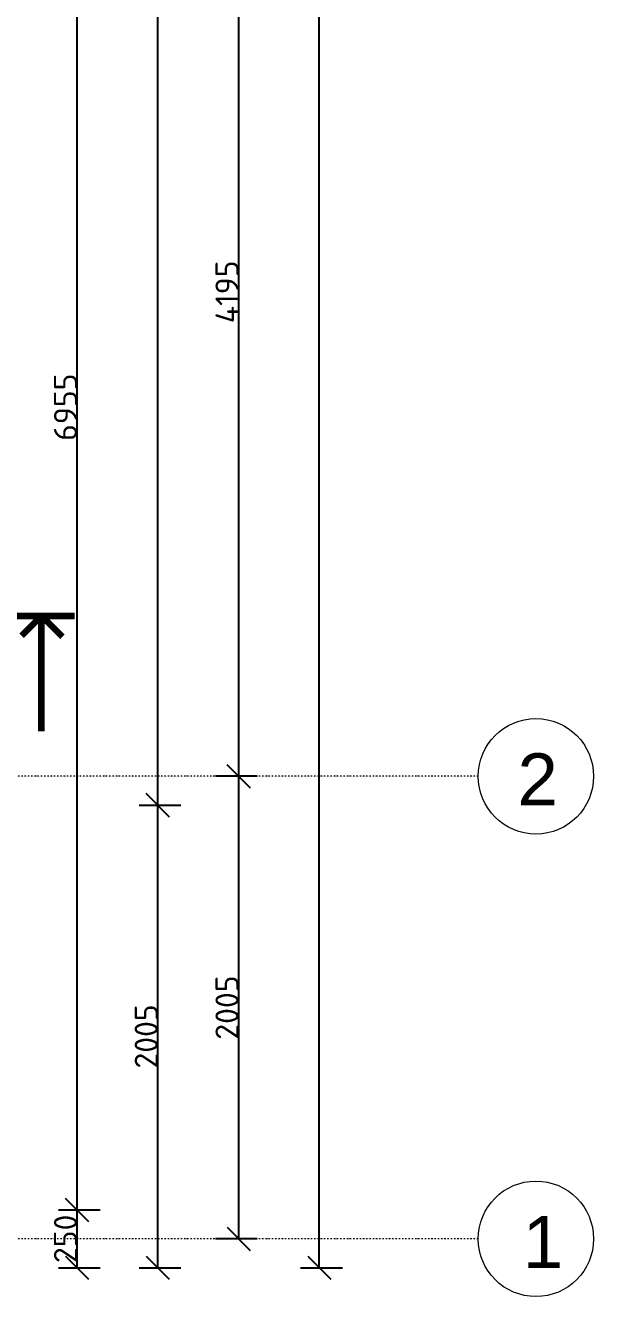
# Model space of a CAD drawing. Extents: x 43000 to 200282, y 3579 to 63943.
# Drawn here: x 63782 to 66244, y 10604 to 16109 of the extents above; entities that cross this region are included whole.
import ezdxf

# ---------------------------------------------------------------- set-up
doc = ezdxf.new("R2010")
doc.units = 0
doc.header["$MEASUREMENT"] = 0
doc.linetypes.add('Bodkočiarkovaná 6mm', pattern=[14, 6, -4, 0, -4])
doc.linetypes.add('Čiarkovaná rez', pattern=[11, 7, -2, 0, -2])
doc.layers.get('Defpoints').update_dxf_attribs({"color": 242, "linetype": 'CONTINUOUS'})
for name, color, linetype, lineweight in [('Dimensions', 7, 'CONTINUOUS', 9), ('Grids', 7, 'CONTINUOUS', 9), ('Grids-1', 7, 'Bodkočiarkovaná 6mm', 9), ('Sections-1', 7, 'Čiarkovaná rez', 100), ('Sections-2', 7, 'CONTINUOUS', 100)]:
    doc.layers.add(name, color=color, linetype=linetype, lineweight=lineweight)
doc.layers.add('koty', color=7, linetype='CONTINUOUS')
doc.styles.add('ISOCPEUR', font='arial.ttf')
doc.styles.add('ISOCPEUR_2', font='isocpeur.ttf', dxfattribs={"height": 100})
doc.dimstyles.new('CS_Priebežná_-_2_0_mm__stavbárska_čiarka_čERVENA', dxfattribs={"dimscale": 304.8, "dimtxt": 99.598118, "dimasz": 0.328084, "dimexe": 0.328084, "dimexo": 0.0625, "dimgap": 0, "dimtad": 1, "dimdec": 0, "dimrnd": 5, "dimzin": 0, "dimdsep": 46, "dimtxsty": 'ISOCPEUR_2', "dimblk1": 'OBLIQUE', "dimblk2": 'OBLIQUE', "dimsah": 1, "dimcen": 0.09, "dimazin": 0, "dimtfac": 1, "dimtdec": 4, "dimtix": 1, "dimtmove": 0, "dimatfit": 3, "dimfxl": 0.328084, "dimfxlon": 1, "dimtvp": 1, "dimtolj": 1, "dimtzin": 0, "dimarcsym": 2})

# ---------------------------------------------------------------- blocks, each defined once
blk = doc.blocks.new('Grid - 10mm-533212-PODLAHA 1NP')
at = {"layer": 'Grids'}
blk.add_circle((0, 0), 5, dxfattribs=at)
blk = doc.blocks.new('_Oblique')
at = {"layer": 'koty', "color": 0, "lineweight": -2}
blk.add_line((-0.5, -0.5), (0.5, 0.5), dxfattribs=at)
blk = doc.blocks.new('*D397')
at = {"layer": 'Defpoints', "color": 0, "transparency": 16777216}
for p in [(64955.6, 23482.1), (65055.6, 23482.1), (64955.6, 10729.2)]:
    blk.add_point(p, dxfattribs=at)
at = {"layer": 'Dimensions', "color": 0, "lineweight": -2, "transparency": 16777216}
for p, q in [((64974.7, 23482.1), (65155.6, 23482.1)), ((65055.6, 10729.2), (65055.6, 23482.1)), ((64974.7, 10729.2), (65155.6, 10729.2))]:
    blk.add_line(p, q, dxfattribs=at)
at = {"layer": 'Dimensions', "color": 0, "lineweight": -2, "transparency": 16777216, "xscale": 100, "yscale": 100, "zscale": 100}
for p, rotation in [((65055.6, 23482.1), 90), ((65055.6, 10729.2), 270)]:
    blk.add_blockref('_Oblique', p, dxfattribs=dict(at, rotation=rotation))
at = {"layer": 'Dimensions', "color": 0, "transparency": 16777216, "insert": (65005.6, 17105.6), "char_height": 100, "width": 399.925, "attachment_point": 5, "rotation": 90, "style": 'ISOCPEUR_2'}
blk.add_mtext('\\A1;12755', dxfattribs=at)
blk = doc.blocks.new('*D399')
at = {"layer": 'Defpoints', "color": 0, "transparency": 16777216}
for p in [(64805.6, 17052.4), (64705.6, 12857.2), (64805.6, 12857.2)]:
    blk.add_point(p, dxfattribs=at)
at = {"layer": 'Dimensions', "color": 0, "lineweight": -2, "transparency": 16777216}
for p, q in [((64786.6, 17052.4), (64605.6, 17052.4)), ((64705.6, 17052.4), (64705.6, 12857.2)), ((64786.6, 12857.2), (64605.6, 12857.2))]:
    blk.add_line(p, q, dxfattribs=at)
at = {"layer": 'Dimensions', "color": 0, "lineweight": -2, "transparency": 16777216, "xscale": 100, "yscale": 100, "zscale": 100}
for p, rotation in [((64705.6, 17052.4), 90), ((64705.6, 12857.2), 270)]:
    blk.add_blockref('_Oblique', p, dxfattribs=dict(at, rotation=rotation))
at = {"layer": 'Dimensions', "color": 0, "transparency": 16777216, "insert": (64655.6, 14954.8), "char_height": 100, "width": 326.375, "attachment_point": 5, "rotation": 90, "style": 'ISOCPEUR_2'}
blk.add_mtext('\\A1;4195', dxfattribs=at)
blk = doc.blocks.new('*D400')
at = {"layer": 'Defpoints', "color": 0, "transparency": 16777216}
for p in [(64805.6, 12857.2), (64705.6, 10854.2), (64805.6, 10854.2)]:
    blk.add_point(p, dxfattribs=at)
at = {"layer": 'Dimensions', "color": 0, "lineweight": -2, "transparency": 16777216}
for p, q in [((64786.6, 12857.2), (64605.6, 12857.2)), ((64705.6, 12857.2), (64705.6, 10854.2)), ((64786.6, 10854.2), (64605.6, 10854.2))]:
    blk.add_line(p, q, dxfattribs=at)
at = {"layer": 'Dimensions', "color": 0, "lineweight": -2, "transparency": 16777216, "xscale": 100, "yscale": 100, "zscale": 100}
for p, rotation in [((64705.6, 12857.2), 90), ((64705.6, 10854.2), 270)]:
    blk.add_blockref('_Oblique', p, dxfattribs=dict(at, rotation=rotation))
at = {"layer": 'Dimensions', "color": 0, "transparency": 16777216, "insert": (64655.6, 11855.7), "char_height": 100, "width": 340.166, "attachment_point": 5, "rotation": 90, "style": 'ISOCPEUR_2'}
blk.add_mtext('\\A1;2005', dxfattribs=at)
blk = doc.blocks.new('*D401')
at = {"layer": 'Defpoints', "color": 0, "transparency": 16777216}
for p in [(64255.6, 12732.2), (64355.6, 12732.2), (64255.6, 10729.2)]:
    blk.add_point(p, dxfattribs=at)
at = {"layer": 'Dimensions', "color": 0, "lineweight": -2, "transparency": 16777216}
for p, q in [((64274.7, 12732.2), (64455.6, 12732.2)), ((64355.6, 10729.2), (64355.6, 12732.2)), ((64274.7, 10729.2), (64455.6, 10729.2))]:
    blk.add_line(p, q, dxfattribs=at)
at = {"layer": 'Dimensions', "color": 0, "lineweight": -2, "transparency": 16777216, "xscale": 100, "yscale": 100, "zscale": 100}
for p, rotation in [((64355.6, 12732.2), 90), ((64355.6, 10729.2), 270)]:
    blk.add_blockref('_Oblique', p, dxfattribs=dict(at, rotation=rotation))
at = {"layer": 'Dimensions', "color": 0, "transparency": 16777216, "insert": (64305.6, 11730.7), "char_height": 100, "width": 340.166, "attachment_point": 5, "rotation": 90, "style": 'ISOCPEUR_2'}
blk.add_mtext('\\A1;2005', dxfattribs=at)
blk = doc.blocks.new('*D402')
at = {"layer": 'Defpoints', "color": 0, "transparency": 16777216}
for p in [(64255.6, 23482.1), (64355.6, 23482.1), (64255.6, 12732.2)]:
    blk.add_point(p, dxfattribs=at)
at = {"layer": 'Dimensions', "color": 0, "lineweight": -2, "transparency": 16777216}
for p, q in [((64274.7, 23482.1), (64455.6, 23482.1)), ((64355.6, 12732.2), (64355.6, 23482.1)), ((64274.7, 12732.2), (64455.6, 12732.2))]:
    blk.add_line(p, q, dxfattribs=at)
at = {"layer": 'Dimensions', "color": 0, "lineweight": -2, "transparency": 16777216, "xscale": 100, "yscale": 100, "zscale": 100}
for p, rotation in [((64355.6, 23482.1), 90), ((64355.6, 12732.2), 270)]:
    blk.add_blockref('_Oblique', p, dxfattribs=dict(at, rotation=rotation))
at = {"layer": 'Dimensions', "color": 0, "transparency": 16777216, "insert": (64305.6, 18107.2), "char_height": 100, "width": 399.925, "attachment_point": 5, "rotation": 90, "style": 'ISOCPEUR_2'}
blk.add_mtext('\\A1;10750', dxfattribs=at)
blk = doc.blocks.new('*D403')
at = {"layer": 'Defpoints', "color": 0, "transparency": 16777216}
for p in [(63905.6, 10979.2), (64005.6, 10979.2), (63905.6, 10729.2)]:
    blk.add_point(p, dxfattribs=at)
at = {"layer": 'Dimensions', "color": 0, "lineweight": -2, "transparency": 16777216}
for p, q in [((63924.7, 10979.2), (64105.6, 10979.2)), ((64005.6, 10729.2), (64005.6, 10979.2)), ((63924.7, 10729.2), (64105.6, 10729.2))]:
    blk.add_line(p, q, dxfattribs=at)
at = {"layer": 'Dimensions', "color": 0, "lineweight": -2, "transparency": 16777216, "xscale": 100, "yscale": 100, "zscale": 100}
for p, rotation in [((64005.6, 10979.2), 90), ((64005.6, 10729.2), 270)]:
    blk.add_blockref('_Oblique', p, dxfattribs=dict(at, rotation=rotation))
at = {"layer": 'Dimensions', "color": 0, "transparency": 16777216, "insert": (63955.6, 10854.2), "char_height": 100, "width": 255.124, "attachment_point": 5, "rotation": 90, "style": 'ISOCPEUR_2'}
blk.add_mtext('\\A1;250', dxfattribs=at)
blk = doc.blocks.new('*D404')
at = {"layer": 'Defpoints', "color": 0, "transparency": 16777216}
for p in [(63905.6, 17931.7), (64005.6, 17931.7), (63905.6, 10979.2)]:
    blk.add_point(p, dxfattribs=at)
at = {"layer": 'Dimensions', "color": 0, "lineweight": -2, "transparency": 16777216}
for p, q in [((63924.7, 17931.7), (64105.6, 17931.7)), ((64005.6, 10979.2), (64005.6, 17931.7)), ((63924.7, 10979.2), (64105.6, 10979.2))]:
    blk.add_line(p, q, dxfattribs=at)
at = {"layer": 'Dimensions', "color": 0, "lineweight": -2, "transparency": 16777216, "xscale": 100, "yscale": 100, "zscale": 100}
for p, rotation in [((64005.6, 17931.7), 90), ((64005.6, 10979.2), 270)]:
    blk.add_blockref('_Oblique', p, dxfattribs=dict(at, rotation=rotation))
at = {"layer": 'Dimensions', "color": 0, "transparency": 16777216, "insert": (63955.6, 14455.4), "char_height": 100, "width": 340.166, "attachment_point": 5, "rotation": 90, "style": 'ISOCPEUR_2'}
blk.add_mtext('\\A1;6955', dxfattribs=at)
blk = doc.blocks.new('Section - Názov pohladu vpravo-25019-PODLAHA 1NP')
at = {"layer": 'Sections-2'}
for p, q in [((0, 0), (-12, 0)), ((-9.14, 0), (-10.94, -1.8)), ((-9.14, 0), (-7.4, -1.74)), ((-9.14, -10), (-9.14, 0))]:
    blk.add_line(p, q, dxfattribs=at)

msp = doc.modelspace()

# ---------------------------------------------------------------- linework, layer by layer
at = {"layer": 'Grids-1'}
for p, q in [((65744.3, 12857.2), (44200.6, 12857.2)), ((65744.3, 10854.2), (43565.6, 10854.2))]:
    msp.add_line(p, q, dxfattribs=at)

# ---------------------------------------------------------------- block references
at = {"layer": 'Grids', "xscale": 49.99999999999998, "yscale": 49.99999999999998, "zscale": 49.99999999999998}
for p, rotation in [((65994.3, 12857.2), 89.99999999999994), ((65994.3, 10854.2), 89.99999999999993)]:
    msp.add_blockref('Grid - 10mm-533212-PODLAHA 1NP', p, dxfattribs=dict(at, rotation=rotation))
at = {"layer": 'Sections-1', "extrusion": (0, 0, -1), "xscale": 49.99999999999998, "yscale": 49.99999999999998, "zscale": 49.99999999999998}
msp.add_blockref('Section - Názov pohladu vpravo-25019-PODLAHA 1NP', (-63394.7, 13552.6), dxfattribs=at)

# ---------------------------------------------------------------- texts
at = {"layer": 'Grids', "char_height": 225, "attachment_point": 1, "style": 'ISOCPEUR'}
for s, insert, width in [('2', (65914.6, 12956.5), 192.405), ('1', (65937.6, 10953.4), 136.287)]:
    msp.add_mtext(s, dxfattribs=dict(at, insert=insert, width=width))

# ---------------------------------------------------------------- dimensions: what is measured, and where the dimension line sits
at = {"layer": 'Dimensions'}
for base, p1, p2, override, picture, middle in [((64355.6, 23482.1), (64255.6, 12732.2), (64255.6, 23482.1), {"dimpost": '<>', "dimfxl": 10749.815106}, '*D402', (64305.6, 18107.2)), ((65055.6, 23482.1), (64955.6, 10729.2), (64955.6, 23482.1), {"dimpost": '<>', "dimfxl": 12752.881826}, '*D397', (65005.6, 17105.6)), ((64005.6097, 17931.6976), (63905.6097, 10979.1765), (63905.6097, 17931.6976), {"dimpost": '<>', "dimfxl": 6952.52113}, '*D404', (63955.6097, 14455.4371)), ((64705.6, 12857.2), (64805.6, 17052.4), (64805.6, 12857.2), {"dimpost": '<>', "dimfxl": 4195.165791}, '*D399', (64655.6, 14954.8)), ((64705.6, 10854.2), (64805.6, 12857.2), (64805.6, 10854.2), {"dimpost": '<>', "dimfxl": 2003.06672}, '*D400', (64655.6, 11855.7)), ((64355.6, 12732.2), (64255.6, 10729.2), (64255.6, 12732.2), {"dimpost": '<>', "dimfxl": 2003.06672}, '*D401', (64305.6, 11730.7)), ((64005.6, 10979.2), (63905.6, 10729.2), (63905.6, 10979.2), {"dimpost": '<>', "dimfxl": 250}, '*D403', (63955.6, 10854.2))]:
    dim = msp.add_linear_dim(base=base, p1=p1, p2=p2, angle=90, dimstyle='CS_Priebežná_-_2_0_mm__stavbárska_čiarka_čERVENA', override=override, dxfattribs=at)
    dim.commit()
    dim.dimension.update_dxf_attribs({"geometry": picture, "text_midpoint": middle})

doc.saveas('drawing.dxf')
